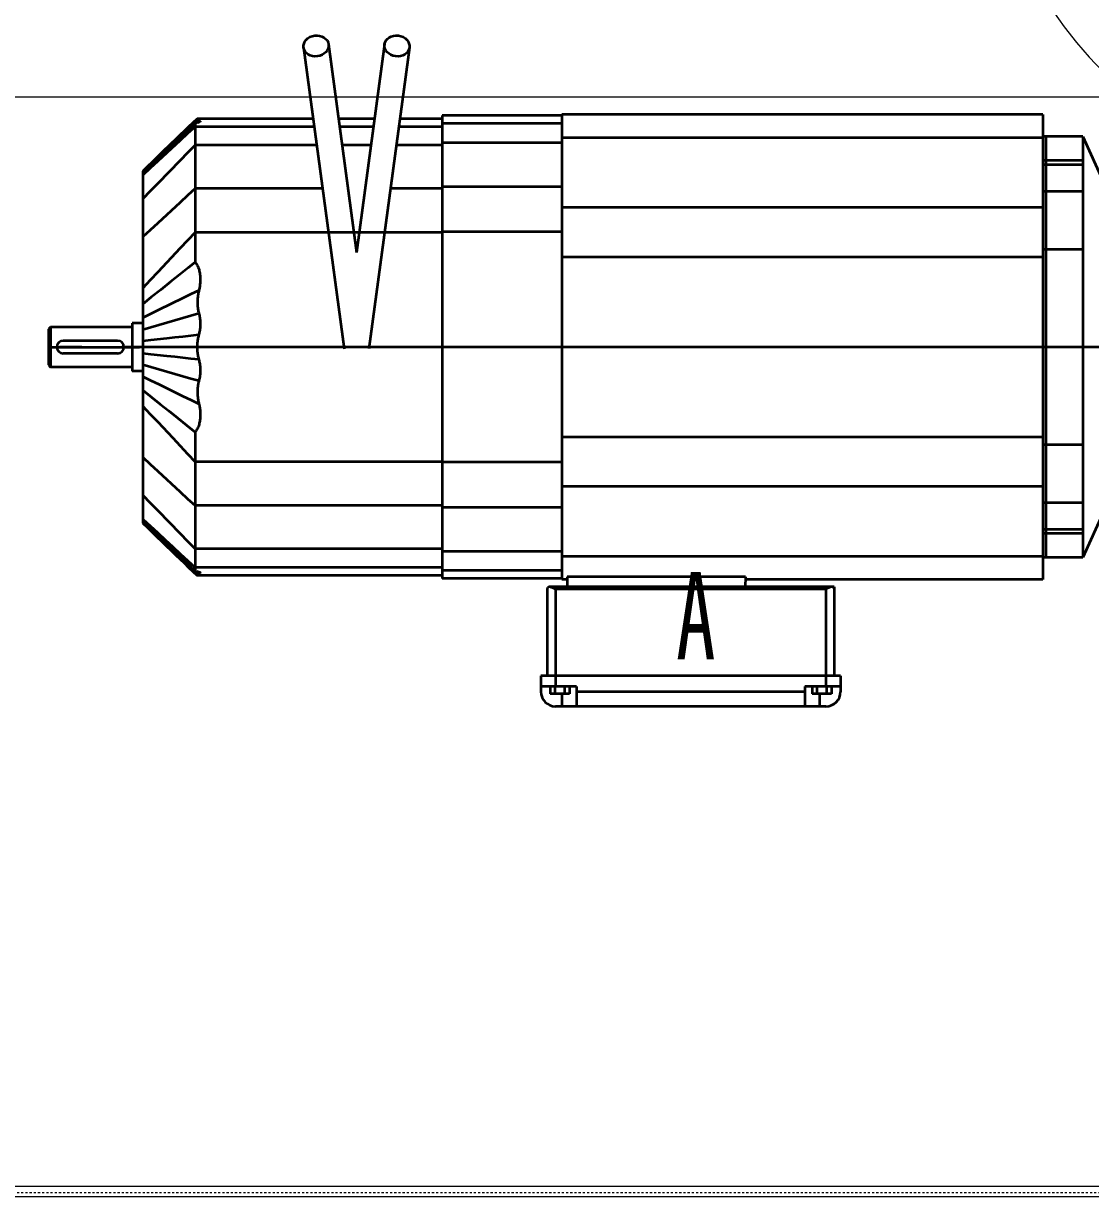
# Model space of a CAD drawing. Header units: millimetres. Extents: x -50460 to 50460, y -35640 to 35640.
# Drawn here: x -25943 to -25434, y -3790 to -3230 of the extents above; entities that cross this region are included whole.
import ezdxf

# ---------------------------------------------------------------- set-up
doc = ezdxf.new("R2010")
doc.units = ezdxf.units.MM
doc.linetypes.add('点画线', pattern=[18, 12, -2, 2, -2])
doc.linetypes.add('虚线', pattern=[2, 1, -1])
for name, color, linetype, lineweight in [('CDRAFT0', 7, 'Continuous', 15), ('EB0', 7, 'Continuous', 15), ('EB0_1', 7, 'Continuous', 15), ('中心线层', 1, '点画线', 18), ('尺寸线层', 4, 'Continuous', 18), ('粗实线层', 7, 'Continuous', 15), ('虚线层', 100, '虚线', 18)]:
    doc.layers.add(name, color=color, linetype=linetype, lineweight=lineweight)
doc.styles.add('标准', font='', dxfattribs={"width": 0.667})
doc.styles.get('标准').set_extended_font_data('宋体')

# ---------------------------------------------------------------- blocks, each defined once
blk = doc.blocks.new('*X546')
at = {"layer": 'EB0_1'}
blk.add_arc((-3320, 0), 195, 90, 270, dxfattribs=at)
blk = doc.blocks.new('*X551')
at = {"layer": 'CDRAFT0', "color": 1, "linetype": 'Continuous', "lineweight": 35}
for p, q in [((-604.243835, 52.987209), (-584.946777, -90.797432)), ((-592.350281, 54.582199), (-579, -44.892487)), ((-565.649719, 54.582199), (-579, -44.892487)), ((-553.756165, 52.987209), (-573.053223, -90.797432)), ((-656, 16.933855), (-660.14978, 12.959385)), ((-657.099182, 17.076639), (-659.095459, 15.149208)), ((-655.107117, 19.000002), (-657.099182, 17.076639)), ((-654.909363, 18.489712), (-656.931396, 16.569269)), ((-655.654968, 16.979036), (-656, 16.933847)), ((-656, 16.933855), (-656, 15.217987)), ((-655.340271, 17.026011), (-655.654968, 16.979036)), ((-655.055176, 17.074345), (-655.340271, 17.026011)), ((-655.145264, 17.202534), (-655.332581, 17.027229)), ((-654.957947, 17.37784), (-655.145264, 17.202534)), ((-655.107117, 19), (-655.08844, 18.999022)), ((-599.682495, 19), (-655.107117, 19)), ((-655.08844, 18.999022), (-655.036926, 18.996315)), ((-654.798828, 17.123674), (-655.055176, 17.074345)), ((-655.036926, 18.996315), (-654.959106, 18.992222)), ((-654.959106, 18.992222), (-654.861572, 18.987083)), ((-654.770569, 17.553144), (-654.957947, 17.37784)), ((-654.909119, 18.489904), (-654.936829, 18.445848)), ((-654.936829, 18.445848), (-654.928711, 18.39809)), ((-654.928711, 18.39809), (-654.887024, 18.350267)), ((-654.848389, 18.530746), (-654.909119, 18.489904)), ((-654.887024, 18.350267), (-654.818298, 18.303255)), ((-654.861572, 18.987083), (-654.750977, 18.981237)), ((-654.762634, 18.566526), (-654.848389, 18.530746)), ((-654.818298, 18.303255), (-654.729126, 18.257784)), ((-654.570129, 17.173689), (-654.798828, 17.123674)), ((-654.583252, 17.728449), (-654.770569, 17.553144)), ((-654.659668, 18.597486), (-654.762634, 18.566526)), ((-654.750977, 18.981237), (-654.633728, 18.975027)), ((-654.729126, 18.257784), (-654.62616, 18.214581)), ((-654.631165, 18.64954), (-654.695618, 18.587929)), ((-654.547058, 18.623867), (-654.659668, 18.597486)), ((-654.633728, 18.975027), (-654.516541, 18.968794)), ((-654.56665, 18.711153), (-654.631165, 18.64954)), ((-654.62616, 18.214581), (-654.515991, 18.174377)), ((-654.395935, 17.903755), (-654.583252, 17.728449)), ((-654.368103, 17.224079), (-654.570129, 17.173689)), ((-654.502136, 18.772766), (-654.56665, 18.711153)), ((-654.432617, 18.64591), (-654.547058, 18.623867)), ((-654.516541, 18.968794), (-654.405884, 18.962877)), ((-654.515991, 18.174377), (-654.405212, 18.137903)), ((-654.437622, 18.834377), (-654.502136, 18.772766)), ((-654.373169, 18.89599), (-654.437622, 18.834377)), ((-654.323914, 18.663853), (-654.432617, 18.64591)), ((-654.405884, 18.962877), (-654.308411, 18.957619)), ((-654.405212, 18.137903), (-654.300476, 18.105886)), ((-654.208557, 18.07906), (-654.395935, 17.903755)), ((-654.308655, 18.957603), (-654.373169, 18.89599)), ((-654.191406, 17.27459), (-654.368103, 17.224079)), ((-654.228699, 18.677938), (-654.323914, 18.663853)), ((-654.308838, 18.957611), (-654.21228, 18.952148)), ((-654.300476, 18.105886), (-654.208374, 18.07906)), ((-654.120728, 18.693874), (-654.229004, 18.677927)), ((-654.21228, 18.952148), (-654.105408, 18.945154)), ((-654.208801, 18.079067), (-654.134338, 18.057003)), ((-654.036621, 17.325809), (-654.191406, 17.27459)), ((-654.134338, 18.057003), (-654.052917, 18.031147)), ((-654.003479, 18.712658), (-654.120728, 18.693874)), ((-654.105408, 18.945154), (-653.994141, 18.936394)), ((-654.052917, 18.031147), (-653.967896, 18.001532)), ((-653.902954, 17.377865), (-654.036621, 17.325809)), ((-653.882751, 18.734623), (-654.003479, 18.712658)), ((-653.994141, 18.936394), (-653.884277, 18.925632)), ((-653.967896, 18.001532), (-653.88269, 17.968187)), ((-653.790466, 17.430614), (-653.902954, 17.377865)), ((-653.884277, 18.925632), (-653.781677, 18.912636)), ((-653.769592, 18.758923), (-653.882751, 18.734623)), ((-653.88269, 17.968187), (-653.800476, 17.931145)), ((-653.800476, 17.931145), (-653.72467, 17.890442)), ((-653.699524, 17.483915), (-653.790466, 17.430614)), ((-653.781677, 18.912636), (-653.695557, 18.897738)), ((-653.682495, 18.782368), (-653.769592, 18.758923)), ((-653.72467, 17.890442), (-653.65863, 17.846106)), ((-653.630127, 17.53763), (-653.699524, 17.483915)), ((-653.695557, 18.897738), (-653.63269, 18.881588)), ((-653.622009, 18.804705), (-653.682495, 18.782368)), ((-653.65863, 17.846106), (-653.605652, 17.79817)), ((-653.63269, 18.881588), (-653.593445, 18.86421)), ((-653.583801, 17.589882), (-653.630127, 17.53763)), ((-653.587402, 18.82588), (-653.622009, 18.804705)), ((-653.605652, 17.79817), (-653.569214, 17.74687)), ((-653.593445, 18.86421), (-653.578186, 18.845633)), ((-653.578186, 18.845633), (-653.587402, 18.82588)), ((-653.558105, 17.64226), (-653.583801, 17.589882)), ((-653.569214, 17.74687), (-653.553162, 17.694632)), ((-653.553162, 17.694632), (-653.558105, 17.64226)), ((-570.425171, 19), (-587.574829, 19)), ((-538.099976, 19), (-558.317505, 19)), ((-481, 20.5), (-538.099976, 20.5)), ((-538.099976, 20.5), (-538.099976, -200.5)), ((-251.5, 21), (-481, 21)), ((-481, 21), (-481, -201)), ((-251.5, 21), (-251.5, -201)), ((-663.100708, 11.282084), (-665.319763, 9.139553)), ((-660.14978, 12.959385), (-664.384888, 8.903097)), ((-659.571411, 11.914924), (-663.142883, 8.611861)), ((-661.095947, 13.217693), (-663.100708, 11.282084)), ((-660.98938, 12.715279), (-663.025391, 10.781648)), ((-659.095459, 15.149208), (-661.095947, 13.217693)), ((-658.958069, 14.644472), (-660.98938, 12.715279)), ((-656, 15.217987), (-659.571411, 11.914924)), ((-656.931396, 16.569269), (-658.958069, 14.644472)), ((-599.174805, 15.217987), (-656, 15.217987)), ((-656, 15.217987), (-656, 6.342109)), ((-570.932678, 15.217987), (-587.067322, 15.217987)), ((-538.099976, 15.217987), (-558.825195, 15.217987)), ((-481, 16.703751), (-538.099976, 16.703751)), ((-663.142883, 8.611861), (-673.857117, -1.297328)), ((-667.544006, 6.991992), (-672.00824, 2.681709)), ((-667.484436, 6.546953), (-669.722168, 4.421807)), ((-664.384888, 8.903097), (-668.554138, 4.909651)), ((-665.319763, 9.139553), (-667.544006, 6.991992)), ((-665.252075, 8.666987), (-667.484436, 6.546953)), ((-663.025391, 10.781648), (-665.252075, 8.666987)), ((-656, 6.342109), (-659.571411, 2.683495)), ((-597.983704, 6.342109), (-656, 6.342109)), ((-656, 6.342109), (-656, -14.339917)), ((-572.123962, 6.342109), (-585.876038, 6.342109)), ((-538.099976, 6.342109), (-560.016357, 6.342109)), ((-481, 7.521808), (-538.099976, 7.521808)), ((-251.5, 9.977753), (-481, 9.977753)), ((-232.5, 10.5), (-251.5, 10.5)), ((-250, 10.5), (-250, -190.5)), ((-232.5, 10.5), (-211, -37)), ((-232.5, 10.5), (-232.5, -190.5)), ((-672.702637, 0.935812), (-676.834534, -3.02244)), ((-674.24823, 0.518952), (-676.49353, -1.648906)), ((-674.215637, 0.154646), (-676.471436, -1.98748)), ((-672.00824, 2.681709), (-674.24823, 0.518952)), ((-671.965759, 2.291182), (-674.215637, 0.154646)), ((-668.554138, 4.909651), (-672.702637, 0.935812)), ((-669.722168, 4.421807), (-671.965759, 2.291182)), ((-659.571411, 2.683495), (-663.142883, -0.975119)), ((-676.834534, -3.02244), (-681, -7.013397)), ((-678.74408, -3.821884), (-681, -6)), ((-678.732666, -4.134725), (-681, -6.287668)), ((-677.428589, -4.600391), (-681, -7.903454)), ((-676.49353, -1.648906), (-678.74408, -3.821884)), ((-676.471436, -1.98748), (-678.732666, -4.134725)), ((-673.857117, -1.297328), (-677.428589, -4.600391)), ((-663.142883, -0.975119), (-673.857117, -11.950961)), ((-232.5, -0.986337), (-251.5, -0.986337)), ((-232.5, -2.922812), (-251.5, -2.922812)), ((-681, -6), (-681, -6.287592)), ((-681, -6.28767), (-681, -172.986603)), ((-680.830322, -6.832803), (-681, -6.991573)), ((-680.660645, -6.674033), (-680.830322, -6.832803)), ((-680.491028, -6.515263), (-680.660645, -6.674033)), ((-680.32135, -6.356493), (-680.491028, -6.515263)), ((-680.151672, -6.197724), (-680.32135, -6.356493)), ((-679.981995, -6.038954), (-680.151672, -6.197724)), ((-677.428589, -15.609575), (-681, -19.268188)), ((-673.857117, -11.950961), (-677.428589, -15.609575)), ((-656, -14.339917), (-659.571411, -17.639413)), ((-595.208008, -14.339917), (-656, -14.339917)), ((-656, -14.339917), (-656, -35.228102)), ((-538.099976, -14.339917), (-562.791992, -14.339917)), ((-481, -13.413466), (-538.099976, -13.413466)), ((-232.5, -15.650734), (-251.5, -15.650734)), ((-663.142883, -20.93891), (-673.857117, -30.837399)), ((-659.571411, -17.639413), (-663.142883, -20.93891)), ((-251.5, -23.414827), (-481, -23.414827)), ((-673.857117, -30.837399), (-677.428589, -34.136894)), ((-677.428589, -34.136894), (-681, -37.43639)), ((-659.571411, -39.032249), (-663.142883, -42.836399)), ((-656, -35.228102), (-659.571411, -39.032249)), ((-538.099976, -35.228102), (-656, -35.228102)), ((-656, -35.228102), (-656, -49.472862)), ((-481, -35.021935), (-538.099976, -35.021935)), ((-663.142883, -42.836399), (-673.857117, -54.248844)), ((-232.5, -43.34362), (-251.5, -43.34362)), ((-656, -49.472862), (-659.271362, -52.089725)), ((-655.999939, -49.472828), (-655.694275, -49.863308)), ((-655.694275, -49.863308), (-655.41217, -50.271904)), ((-655.41217, -50.271904), (-655.153198, -50.696392)), ((-251.5, -47.080307), (-481, -47.080307)), ((-673.857117, -54.248844), (-677.428589, -58.05299)), ((-663.29718, -55.309143), (-667.779419, -58.892109)), ((-659.271362, -52.089725), (-663.29718, -55.309143)), ((-655.153198, -50.696392), (-654.916626, -51.134884)), ((-654.916626, -51.134884), (-654.698914, -51.59174)), ((-654.698914, -51.59174), (-654.499146, -52.068512)), ((-654.499146, -52.068512), (-654.317688, -52.564655)), ((-654.317688, -52.564655), (-654.154724, -53.079617)), ((-654.154724, -53.079617), (-654.010559, -53.612846)), ((-654.010559, -53.612846), (-653.885559, -54.163792)), ((-653.885559, -54.163792), (-653.779846, -54.731899)), ((-653.779846, -54.731899), (-653.694031, -55.315151)), ((-653.694031, -55.315151), (-653.629028, -55.904144)), ((-653.629028, -55.904144), (-653.584351, -56.496338)), ((-677.428589, -58.05299), (-681, -61.85714)), ((-667.779419, -58.892109), (-672.420288, -62.599609)), ((-653.90863, -61.489235), (-653.987427, -61.907921)), ((-653.831543, -61.033321), (-653.90863, -61.489235)), ((-653.758789, -60.541904), (-653.831543, -61.033321)), ((-653.692993, -60.016712), (-653.758789, -60.541904)), ((-653.636597, -59.459465), (-653.692993, -60.016712)), ((-653.592346, -58.873791), (-653.636597, -59.459465)), ((-653.563904, -58.28046), (-653.592346, -58.873791)), ((-653.584351, -56.496338), (-653.559143, -57.090565)), ((-653.552551, -57.685661), (-653.563904, -58.28046)), ((-653.559143, -57.090565), (-653.552551, -57.685661)), ((-676.921753, -66.192635), (-681, -69.443436)), ((-672.420288, -62.599609), (-676.921753, -66.192635)), ((-661.863281, -66.649647), (-673.345276, -72.238991)), ((-658.035889, -64.786533), (-661.863281, -66.649647)), ((-654.208557, -62.923416), (-658.035889, -64.786533)), ((-654.851196, -66.795147), (-654.905334, -67.553558)), ((-654.777344, -66.077362), (-654.851196, -66.795147)), ((-654.688904, -65.40556), (-654.777344, -66.077362)), ((-654.591003, -64.78508), (-654.688904, -65.40556)), ((-654.488892, -64.221283), (-654.591003, -64.78508)), ((-654.387634, -63.719513), (-654.488892, -64.221283)), ((-654.292419, -63.285126), (-654.387634, -63.719513)), ((-654.208374, -62.923462), (-654.292419, -63.285126)), ((-654.140076, -62.626709), (-654.208801, -62.923363)), ((-654.06543, -62.287651), (-654.140076, -62.626709)), ((-653.987427, -61.907921), (-654.06543, -62.287651)), ((-673.345276, -72.238991), (-677.172668, -74.102104)), ((-654.905334, -67.553558), (-654.93457, -68.347252)), ((-654.93457, -68.347252), (-654.934204, -69.153648)), ((-654.934204, -69.153648), (-654.90509, -69.91375)), ((-654.90509, -69.91375), (-654.852112, -70.621681)), ((-654.852112, -70.621681), (-654.780212, -71.275833)), ((-654.780212, -71.275833), (-654.694275, -71.874596)), ((-654.694275, -71.874596), (-654.599365, -72.416359)), ((-654.599365, -72.416359), (-654.500427, -72.899513)), ((-677.172668, -74.102104), (-681, -75.965225)), ((-665.702209, -77.304657), (-669.526672, -78.41246)), ((-661.877747, -76.196854), (-665.702209, -77.304657)), ((-658.053345, -75.08905), (-661.877747, -76.196854)), ((-654.228882, -73.981255), (-658.053345, -75.08905)), ((-654.500427, -72.899513), (-654.402344, -73.322441)), ((-654.402344, -73.322441), (-654.31012, -73.68354)), ((-654.31012, -73.68354), (-654.228699, -73.981194)), ((-654.229065, -73.9813), (-654.122314, -74.376823)), ((-654.122314, -74.376823), (-654.003174, -74.872223)), ((-654.003174, -74.872223), (-653.884521, -75.449898)), ((-653.884521, -75.449898), (-653.785095, -76.036354)), ((-653.785095, -76.036354), (-653.705505, -76.626419)), ((-653.705505, -76.626419), (-653.645386, -77.219238)), ((-653.645386, -77.219238), (-653.604492, -77.813957)), ((-653.604492, -77.813957), (-653.582397, -78.409744)), ((-725, -80.5), (-726, -81.5)), ((-726, -81.5), (-726, -98.5)), ((-686, -80.5), (-725, -80.5)), ((-725, -80.5), (-725, -99.5)), ((-681.000061, -78.5), (-686, -78.5)), ((-686, -78.5), (-686, -101.5)), ((-677.175537, -80.628059), (-681, -81.735863)), ((-673.351135, -79.520256), (-677.175537, -80.628059)), ((-669.526672, -78.41246), (-673.351135, -79.520256)), ((-654.225159, -83.871483), (-654.308838, -84.187141)), ((-654.130249, -83.488861), (-654.225159, -83.871483)), ((-654.029236, -83.04232), (-654.130249, -83.488861)), ((-653.927124, -82.534904), (-654.029236, -83.04232)), ((-653.829102, -81.969933), (-653.927124, -82.534904)), ((-653.744141, -81.380592), (-653.829102, -81.969933)), ((-653.676392, -80.788879), (-653.744141, -81.380592)), ((-653.626099, -80.19548), (-653.676392, -80.788879)), ((-653.593567, -79.601089), (-653.626099, -80.19548)), ((-653.578918, -79.005737), (-653.593567, -79.601089)), ((-653.582397, -78.409744), (-653.578918, -79.005737)), ((-693, -87), (-719, -87)), ((-677.186951, -86.692924), (-681, -87.110542)), ((-669.560852, -85.857674), (-677.186951, -86.692924)), ((-665.747803, -85.440056), (-669.560852, -85.857674)), ((-661.934753, -85.02243), (-665.747803, -85.440056)), ((-658.121704, -84.604813), (-661.934753, -85.02243)), ((-654.308655, -84.187187), (-658.121704, -84.604813)), ((-655.094604, -89.273232), (-655.107117, -90)), ((-655.059143, -88.578728), (-655.094604, -89.273232)), ((-655.004517, -87.919334), (-655.059143, -88.578728)), ((-654.934265, -87.297379), (-655.004517, -87.919334)), ((-654.85199, -86.715172), (-654.934265, -87.297379)), ((-654.761292, -86.175064), (-654.85199, -86.715172)), ((-654.665894, -85.679367), (-654.761292, -86.175064)), ((-654.569214, -85.230408), (-654.665894, -85.679367)), ((-654.475037, -84.830513), (-654.569214, -85.230408)), ((-654.386902, -84.482018), (-654.475037, -84.830513)), ((-654.308411, -84.187241), (-654.386902, -84.482018)), ((-726, -90), (-682.5, -90)), ((-710, -90), (-720.8, -90)), ((-693, -93), (-719, -93)), ((-471, -90), (-691, -90)), ((-681, -92.889458), (-677.186951, -93.307076)), ((-677.186951, -93.307076), (-669.560852, -94.142326)), ((-669.560852, -94.142326), (-665.747803, -94.559944)), ((-665.747803, -94.559944), (-661.934753, -94.97757)), ((-661.934753, -94.97757), (-658.121704, -95.395187)), ((-655.107117, -90), (-655.094482, -90.727333)), ((-655.094482, -90.727333), (-655.059082, -91.421753)), ((-655.059082, -91.421753), (-655.004456, -92.080978)), ((-655.004456, -92.080978), (-654.934204, -92.702705)), ((-654.934204, -92.702705), (-654.85199, -93.28466)), ((-654.85199, -93.28466), (-654.761414, -93.824547)), ((-654.761414, -93.824547), (-654.666016, -94.320068)), ((-654.666016, -94.320068), (-654.569397, -94.768944)), ((-654.569397, -94.768944), (-654.47522, -95.168877)), ((-654.47522, -95.168877), (-654.387024, -95.517578)), ((-238.45, -90), (-492.55, -90)), ((-175.45, -90), (-253.55, -90)), ((-726, -98.5), (-725, -99.5)), ((-686, -99.5), (-725, -99.5)), ((-681, -98.264137), (-677.175537, -99.371941)), ((-677.175537, -99.371941), (-673.351135, -100.479744)), ((-673.351135, -100.479744), (-669.526672, -101.58754)), ((-658.121704, -95.395187), (-654.308655, -95.812813)), ((-654.387024, -95.517578), (-654.308411, -95.812759)), ((-654.308838, -95.812874), (-654.222534, -96.138657)), ((-654.222534, -96.138657), (-654.127441, -96.522308)), ((-654.127441, -96.522308), (-654.027832, -96.962936)), ((-654.027832, -96.962936), (-653.927917, -97.459625)), ((-653.927917, -97.459625), (-653.832031, -98.011467)), ((-653.832031, -98.011467), (-653.744812, -98.614044)), ((-653.744812, -98.614044), (-653.674561, -99.229515)), ((-653.674561, -99.229515), (-653.623169, -99.84716)), ((-653.623169, -99.84716), (-653.591003, -100.466171)), ((-653.591003, -100.466171), (-653.578247, -101.085739)), ((-681.000061, -101.5), (-686, -101.5)), ((-681, -104.034775), (-677.172668, -105.897896)), ((-677.172668, -105.897896), (-673.345276, -107.761009)), ((-669.526672, -101.58754), (-665.702209, -102.695343)), ((-665.702209, -102.695343), (-661.877747, -103.803146)), ((-661.877747, -103.803146), (-658.053345, -104.91095)), ((-658.053345, -104.91095), (-654.228882, -106.018745)), ((-654.310852, -106.319138), (-654.403992, -106.684212)), ((-654.228699, -106.018806), (-654.310852, -106.319138)), ((-654.133362, -105.667366), (-654.229004, -106.018707)), ((-654.030212, -105.249367), (-654.133362, -105.667366)), ((-653.923279, -104.752022), (-654.030212, -105.249367)), ((-653.817261, -104.166962), (-653.923279, -104.752022)), ((-653.727844, -103.554932), (-653.817261, -104.166962)), ((-653.659668, -102.940033), (-653.727844, -103.554932)), ((-653.612244, -102.323303), (-653.659668, -102.940033)), ((-653.585205, -101.705055), (-653.612244, -102.323303)), ((-653.578247, -101.085739), (-653.585205, -101.705055)), ((-681, -110.556564), (-676.834534, -113.876633)), ((-673.345276, -107.761009), (-661.863281, -113.350349)), ((-654.908081, -110.13929), (-654.935425, -110.910088)), ((-654.935425, -110.910088), (-654.933228, -111.718018)), ((-654.933228, -111.718018), (-654.902161, -112.502121)), ((-654.856079, -109.421371), (-654.908081, -110.13929)), ((-654.784485, -108.758018), (-654.856079, -109.421371)), ((-654.698364, -108.150932), (-654.784485, -108.758018)), ((-654.602844, -107.601807), (-654.698364, -108.150932)), ((-654.502991, -107.112328), (-654.602844, -107.601807)), ((-654.403992, -106.684212), (-654.502991, -107.112328)), ((-676.834534, -113.876633), (-672.702637, -117.174408)), ((-672.702637, -117.174408), (-668.554138, -120.488411)), ((-661.863281, -113.350349), (-658.035889, -115.21347)), ((-658.035889, -115.21347), (-654.208557, -117.076584)), ((-654.902161, -112.502121), (-654.847046, -113.251076)), ((-654.847046, -113.251076), (-654.772888, -113.959732)), ((-654.772888, -113.959732), (-654.684753, -114.622925)), ((-654.684753, -114.622925), (-654.587524, -115.235504)), ((-654.587524, -115.235504), (-654.486267, -115.792313)), ((-654.486267, -115.792313), (-654.385986, -116.288193)), ((-654.385986, -116.288193), (-654.291687, -116.717987)), ((-654.291687, -116.717987), (-654.208374, -117.076538)), ((-654.208801, -117.076637), (-654.138977, -117.378403)), ((-654.138977, -117.378403), (-654.062866, -117.724976)), ((-681, -118.14286), (-677.428589, -121.947006)), ((-677.428589, -121.947006), (-673.857117, -125.75116)), ((-668.554138, -120.488411), (-664.384888, -123.820999)), ((-654.062866, -117.724976), (-653.983154, -118.114227)), ((-653.983154, -118.114227), (-653.902771, -118.544029)), ((-653.902771, -118.544029), (-653.824341, -119.012253)), ((-653.824341, -119.012253), (-653.750732, -119.516769)), ((-653.750732, -119.516769), (-653.684692, -120.05545)), ((-653.684692, -120.05545), (-653.628967, -120.62616)), ((-653.628967, -120.62616), (-653.586365, -121.226776)), ((-653.563354, -123.048378), (-653.592529, -123.63472)), ((-653.586365, -121.226776), (-653.56012, -121.84343)), ((-653.55249, -122.451073), (-653.563354, -123.048378)), ((-653.56012, -121.84343), (-653.55249, -122.451073)), ((-673.857117, -125.75116), (-666.714294, -133.359451)), ((-664.384888, -123.820999), (-660.14978, -127.207649)), ((-660.14978, -127.207649), (-656, -130.527138)), ((-654.669128, -128.340904), (-654.887329, -128.806976)), ((-654.473328, -127.86467), (-654.669128, -128.340904)), ((-654.299194, -127.38031), (-654.473328, -127.86467)), ((-654.145264, -126.887589), (-654.299194, -127.38031)), ((-654.008911, -126.380142), (-654.145264, -126.887589)), ((-653.890076, -125.857979), (-654.008911, -126.380142)), ((-653.788879, -125.321732), (-653.890076, -125.857979)), ((-653.705444, -124.772026), (-653.788879, -125.321732)), ((-653.639954, -124.20948), (-653.705444, -124.772026)), ((-653.592529, -123.63472), (-653.639954, -124.20948)), ((-666.714294, -133.359451), (-663.142883, -137.163605)), ((-655.68457, -130.123428), (-656, -130.527145)), ((-656, -130.527138), (-656, -196.933853)), ((-655.394348, -129.700478), (-655.68457, -130.123428)), ((-655.128845, -129.260857), (-655.394348, -129.700478)), ((-654.887329, -128.806976), (-655.128845, -129.260857)), ((-251.5, -132.919693), (-481, -132.919693)), ((-663.142883, -137.163605), (-659.571411, -140.967743)), ((-232.5, -136.656372), (-251.5, -136.656372)), ((-681, -142.563614), (-677.428589, -145.863113)), ((-659.571411, -140.967743), (-656, -144.771896)), ((-538.099976, -144.771896), (-656, -144.771896)), ((-481, -144.978073), (-538.099976, -144.978073)), ((-211, -143), (-232.5, -190.5)), ((-677.428589, -145.863113), (-673.857117, -149.162598)), ((-673.857117, -149.162598), (-663.142883, -159.061096)), ((-251.5, -156.585175), (-481, -156.585175)), ((-681, -160.731812), (-677.428589, -164.390427)), ((-663.142883, -159.061096), (-659.571411, -162.36058)), ((-659.571411, -162.36058), (-656, -165.66008)), ((-677.428589, -164.390427), (-673.857117, -168.049042)), ((-538.099976, -165.66008), (-656, -165.66008)), ((-481, -166.586533), (-538.099976, -166.586533)), ((-232.5, -164.349258), (-251.5, -164.349258)), ((-681, -172.096542), (-677.428589, -175.399612)), ((-681, -172.986603), (-676.921753, -176.893982)), ((-681, -172.986618), (-681, -173.008423)), ((-681, -173.008423), (-680.84613, -173.152435)), ((-681, -173.008423), (-681, -173.712326)), ((-680.84613, -173.152435), (-680.6922, -173.296448)), ((-680.6922, -173.296448), (-680.53833, -173.44046)), ((-680.53833, -173.44046), (-680.384399, -173.584473)), ((-680.384399, -173.584473), (-680.23053, -173.728485)), ((-673.857117, -168.049042), (-663.142883, -179.024887)), ((-681, -173.712326), (-678.732727, -175.865265)), ((-681, -173.712357), (-681, -174)), ((-681, -174), (-678.74408, -176.178116)), ((-680.23053, -173.728485), (-680.076599, -173.872498)), ((-678.74408, -176.178116), (-676.49353, -178.351089)), ((-678.732727, -175.865265), (-676.471436, -178.012497)), ((-677.428589, -175.399612), (-673.857117, -178.702667)), ((-676.921753, -176.893982), (-672.420288, -181.206223)), ((-676.49353, -178.351089), (-674.24823, -180.518951)), ((-676.471436, -178.012497), (-674.215637, -180.154617)), ((-673.857117, -178.702667), (-670.285706, -182.005737)), ((-663.142883, -179.024887), (-659.571411, -182.683487)), ((-232.5, -177.077194), (-251.5, -177.077194)), ((-232.5, -179.013657), (-251.5, -179.013657)), ((-674.24823, -180.518951), (-672.00824, -182.681717)), ((-674.215637, -180.154617), (-671.96582, -182.291153)), ((-672.420288, -181.206223), (-667.779419, -185.651611)), ((-672.00824, -182.681717), (-669.773499, -184.839386)), ((-671.96582, -182.291153), (-669.722229, -184.421768)), ((-670.285706, -182.005737), (-666.714294, -185.308792)), ((-669.722229, -184.421768), (-667.484436, -186.546906)), ((-659.571411, -182.683487), (-656, -186.342102)), ((-669.773499, -184.839386), (-667.544006, -186.991989)), ((-667.779419, -185.651611), (-663.29718, -189.94487)), ((-667.544006, -186.991989), (-665.319763, -189.139557)), ((-667.484436, -186.546906), (-665.252136, -188.666931)), ((-666.714294, -185.308792), (-663.142883, -188.611862)), ((-665.319763, -189.139557), (-663.100708, -191.282089)), ((-665.252136, -188.666931), (-663.025452, -190.781586)), ((-663.29718, -189.94487), (-659.271362, -193.800705)), ((-663.142883, -188.611862), (-659.571411, -191.914917)), ((-538.099976, -186.342102), (-656, -186.342102)), ((-481, -187.521805), (-538.099976, -187.521805)), ((-251.5, -189.977753), (-481, -189.977753)), ((-663.100708, -191.282089), (-661.095947, -193.217697)), ((-663.025452, -190.781586), (-660.989441, -192.715256)), ((-661.095947, -193.217697), (-659.095459, -195.149216)), ((-660.989441, -192.715256), (-658.958069, -194.644485)), ((-659.571411, -191.914917), (-656, -195.217987)), ((-659.271362, -193.800705), (-656, -196.933853)), ((-659.095459, -195.149216), (-657.099182, -197.076645)), ((-658.958069, -194.644485), (-656.931335, -196.569336)), ((-538.099976, -195.217987), (-656, -195.217987)), ((-232.5, -190.5), (-251.5, -190.5)), ((-657.099182, -197.076645), (-655.107117, -199)), ((-656.931335, -196.569336), (-654.909241, -198.489822)), ((-655.999939, -196.933838), (-655.670349, -196.976868)), ((-655.670349, -196.976868), (-655.368347, -197.021545)), ((-655.368347, -197.021545), (-655.093262, -197.067535)), ((-655.332825, -197.027008), (-654.958069, -197.377686)), ((-655.083618, -198.998764), (-655.107117, -199)), ((-538.099976, -199), (-655.107117, -199)), ((-655.093262, -197.067535), (-654.843567, -197.114609)), ((-655.019592, -198.995392), (-655.083618, -198.998764)), ((-654.924316, -198.990387), (-655.019592, -198.995392)), ((-654.958069, -197.377686), (-654.770691, -197.55304)), ((-654.929321, -198.399139), (-654.936584, -198.446701)), ((-654.936584, -198.446701), (-654.908936, -198.490051)), ((-654.888123, -198.351196), (-654.929321, -198.399139)), ((-654.807251, -198.984207), (-654.924316, -198.990387)), ((-654.908936, -198.490051), (-654.848145, -198.530869)), ((-654.81958, -198.304031), (-654.888123, -198.351196)), ((-654.848145, -198.530869), (-654.762451, -198.566635)), ((-654.843567, -197.114609), (-654.615173, -197.163315)), ((-654.730408, -198.258392), (-654.81958, -198.304031)), ((-654.677734, -198.977356), (-654.807251, -198.984207)), ((-654.770691, -197.55304), (-654.583313, -197.728378)), ((-654.762451, -198.566635), (-654.659546, -198.597549)), ((-654.627258, -198.215027), (-654.730408, -198.258392)), ((-654.695557, -198.587982), (-654.631104, -198.649597)), ((-654.545227, -198.970322), (-654.677734, -198.977356)), ((-654.659546, -198.597549), (-654.547058, -198.623901)), ((-654.631104, -198.649597), (-654.566589, -198.711197)), ((-654.516785, -198.174667), (-654.627258, -198.215027)), ((-654.615173, -197.163315), (-654.40802, -197.213562)), ((-654.583313, -197.728378), (-654.208557, -198.079056)), ((-654.566589, -198.711197), (-654.502136, -198.772797)), ((-654.547058, -198.623901), (-654.432617, -198.64592)), ((-654.418945, -198.963577), (-654.545227, -198.970322)), ((-654.405701, -198.138046), (-654.516785, -198.174667)), ((-654.502136, -198.772797), (-654.437622, -198.834396)), ((-654.437622, -198.834396), (-654.373108, -198.895996)), ((-654.432617, -198.64592), (-654.323975, -198.663849)), ((-654.308411, -198.957611), (-654.418945, -198.963577)), ((-654.40802, -197.213562), (-654.22229, -197.265198)), ((-654.300659, -198.105942), (-654.405701, -198.138046)), ((-654.373108, -198.895996), (-654.308655, -198.957596)), ((-654.323975, -198.663849), (-654.228699, -198.677933)), ((-654.213196, -198.952194), (-654.308838, -198.957611)), ((-654.208374, -198.079056), (-654.300659, -198.105942)), ((-654.229065, -198.677917), (-654.111084, -198.695358)), ((-654.22229, -197.265198), (-654.058472, -197.318069)), ((-654.104004, -198.945007), (-654.213196, -198.952194)), ((-654.134399, -198.057053), (-654.208801, -198.079071)), ((-654.053345, -198.031342), (-654.134399, -198.057053)), ((-654.111084, -198.695358), (-653.979065, -198.716888)), ((-653.988708, -198.935852), (-654.104004, -198.945007)), ((-654.058472, -197.318069), (-653.91687, -197.372009)), ((-653.968811, -198.001938), (-654.053345, -198.031342)), ((-653.874634, -198.924515), (-653.988708, -198.935852)), ((-653.979065, -198.716888), (-653.853333, -198.740494)), ((-653.884094, -197.968842), (-653.968811, -198.001938)), ((-653.91687, -197.372009), (-653.797791, -197.42688)), ((-653.802368, -197.932068), (-653.884094, -197.968842)), ((-653.77124, -198.911087), (-653.874634, -198.924515)), ((-653.853333, -198.740494), (-653.751709, -198.763245)), ((-653.726807, -197.891617), (-653.802368, -197.932068)), ((-653.797791, -197.42688), (-653.701843, -197.482437)), ((-653.689148, -198.896378), (-653.77124, -198.911087)), ((-653.751709, -198.763245), (-653.673767, -198.78508)), ((-653.660645, -197.847504), (-653.726807, -197.891617)), ((-653.701843, -197.482437), (-653.630188, -197.537628)), ((-653.629395, -198.880508), (-653.689148, -198.896378)), ((-653.673767, -198.78508), (-653.619141, -198.805969)), ((-653.607178, -197.799713), (-653.660645, -197.847504)), ((-653.630188, -197.537628), (-653.582336, -197.591965)), ((-653.592285, -198.863464), (-653.629395, -198.880508)), ((-653.619141, -198.805969), (-653.587402, -198.825836)), ((-653.570557, -197.749466), (-653.607178, -197.799713)), ((-653.578186, -198.84523), (-653.592285, -198.863464)), ((-653.587402, -198.825836), (-653.578186, -198.84523)), ((-653.582336, -197.591965), (-653.557129, -197.645477)), ((-653.553528, -197.698013), (-653.570557, -197.749466)), ((-653.557129, -197.645477), (-653.553528, -197.698013)), ((-481, -196.703751), (-538.099976, -196.703751)), ((-481, -200.5), (-538.099976, -200.5)), ((-478.5, -201), (-481, -201)), ((-393.333832, -199.741196), (-478.5, -199.741196)), ((-478.5, -199.741196), (-478.5, -204.5)), ((-393.333832, -199.741196), (-393.5, -204.5)), ((-251.5, -201), (-393.377777, -201)), ((-487.995911, -205.409897), (-488, -205.5)), ((-488, -205.5), (-488, -247)), ((-487.983429, -205.318909), (-487.995911, -205.409897)), ((-487.962219, -205.227829), (-487.983429, -205.318909)), ((-487.932007, -205.137573), (-487.962219, -205.227829)), ((-487.892548, -205.049088), (-487.932007, -205.137573)), ((-487.843811, -204.963409), (-487.892548, -205.049088)), ((-487.785797, -204.881531), (-487.843811, -204.963409)), ((-487.718506, -204.804459), (-487.785797, -204.881531)), ((-487.641998, -204.733276), (-487.718506, -204.804459)), ((-487.556519, -204.669128), (-487.641998, -204.733276)), ((-487.462158, -204.613205), (-487.556519, -204.669128)), ((-487.359161, -204.566635), (-487.462158, -204.613205)), ((-487.247681, -204.53093), (-487.359161, -204.566635)), ((-487.12793, -204.508057), (-487.247681, -204.53093)), ((-487, -204.5), (-487.12793, -204.508057)), ((-351, -204.5), (-487, -204.5)), ((-486.645752, -204.5), (-486.493195, -204.508057)), ((-486.493195, -204.508057), (-486.335052, -204.53093)), ((-486.335052, -204.53093), (-486.171661, -204.566635)), ((-486.171661, -204.566635), (-486.003357, -204.613205)), ((-486.003357, -204.613205), (-485.830597, -204.669128)), ((-485.830597, -204.669128), (-485.653961, -204.733276)), ((-485.653961, -204.733276), (-485.47403, -204.804459)), ((-485.47403, -204.804459), (-485.291382, -204.881531)), ((-485.291382, -204.881531), (-485.106689, -204.963409)), ((-485.106689, -204.963409), (-484.920776, -205.049088)), ((-484.920776, -205.049088), (-484.734375, -205.137573)), ((-484.734375, -205.137573), (-484.548248, -205.227829)), ((-484.548248, -205.227829), (-484.363281, -205.318909)), ((-484.363281, -205.318909), (-484.180298, -205.409897)), ((-484.180298, -205.409897), (-484, -205.5)), ((-355, -205.5), (-484, -205.5)), ((-484, -205.5), (-484, -252)), ((-354.819702, -205.409897), (-355, -205.5)), ((-355, -205.5), (-355, -252)), ((-354.636719, -205.318909), (-354.819702, -205.409897)), ((-354.451752, -205.227829), (-354.636719, -205.318909)), ((-354.265625, -205.137573), (-354.451752, -205.227829)), ((-354.079224, -205.049088), (-354.265625, -205.137573)), ((-353.893311, -204.963409), (-354.079224, -205.049088)), ((-353.708618, -204.881531), (-353.893311, -204.963409)), ((-353.52597, -204.804459), (-353.708618, -204.881531)), ((-353.346039, -204.733276), (-353.52597, -204.804459)), ((-353.169403, -204.669128), (-353.346039, -204.733276)), ((-352.996643, -204.613205), (-353.169403, -204.669128)), ((-352.828339, -204.566635), (-352.996643, -204.613205)), ((-352.664948, -204.53093), (-352.828339, -204.566635)), ((-352.506805, -204.508057), (-352.664948, -204.53093)), ((-352.354248, -204.5), (-352.506805, -204.508057)), ((-352, -204.5), (-351.87207, -204.508057)), ((-351.87207, -204.508057), (-351.752319, -204.53093)), ((-351.752319, -204.53093), (-351.640839, -204.566635)), ((-351.640839, -204.566635), (-351.537842, -204.613205)), ((-351.537842, -204.613205), (-351.443481, -204.669128)), ((-351.443481, -204.669128), (-351.358002, -204.733276)), ((-351.358002, -204.733276), (-351.281494, -204.804459)), ((-351.281494, -204.804459), (-351.214203, -204.881531)), ((-351.214203, -204.881531), (-351.156189, -204.963409)), ((-351.156189, -204.963409), (-351.107452, -205.049088)), ((-351.107452, -205.049088), (-351.067993, -205.137573)), ((-351.067993, -205.137573), (-351.037781, -205.227829)), ((-351.037781, -205.227829), (-351.016571, -205.318909)), ((-351.016571, -205.318909), (-351.004089, -205.409897)), ((-351.004089, -205.409897), (-351, -205.5)), ((-351, -204.5), (-351, -247)), ((-348, -247), (-491, -247)), ((-491, -247), (-491, -254.5)), ((-348, -247), (-348, -254.5)), ((-484, -252), (-491, -252)), ((-486.618805, -252), (-486.618805, -255.5)), ((-484.309387, -255.5), (-486.618805, -255.5)), ((-484.309387, -252), (-484.309387, -255.5)), ((-479.690613, -255.5), (-484.309387, -255.5)), ((-474, -252), (-484, -252)), ((-481, -255.500015), (-481, -261.5)), ((-479.690613, -252), (-479.690613, -255.5)), ((-477.381195, -255.5), (-479.690613, -255.5)), ((-477.381195, -252), (-477.381195, -255.5)), ((-474, -252), (-474, -261.5)), ((-365, -254.5), (-474, -254.5)), ((-348, -252), (-365, -252)), ((-365, -252), (-365, -261.5)), ((-361.618805, -252), (-361.618805, -255.5)), ((-352.381195, -255.5), (-361.618805, -255.5)), ((-359.309387, -252), (-359.309387, -255.5)), ((-358, -255.500015), (-358, -261.5)), ((-354.690613, -252), (-354.690613, -255.5)), ((-352.381195, -252), (-352.381195, -255.5)), ((-355, -261.5), (-484, -261.5))]:
    blk.add_line(p, q, dxfattribs=at)
for centre, radius, start, end in [((-719, -90), 3, 90, 270), ((-693, -90), 3, 270, 90), ((-484, -254.5), 7, 180, 270), ((-355, -254.5), 7, 270, 0)]:
    blk.add_arc(centre, radius, start, end, dxfattribs=at)
for centre, major_axis in [((-598.297068, 53.784705), (-5.946684, -0.798093)), ((-559.702932, 53.784705), (5.946684, -0.798093))]:
    blk.add_ellipse(centre, major_axis=major_axis, ratio=0.8354790671, dxfattribs=at)
at = {"layer": 'CDRAFT0', "color": 1, "linetype": 'Continuous', "lineweight": 35, "insert": (-426.54991, -197.396267), "char_height": 41.6, "width": 61.16030522, "attachment_point": 1, "line_spacing_factor": 1.15057, "style": '标准'}
blk.add_mtext('\\T1.1;A', dxfattribs=at)
blk = doc.blocks.new('*X547')
at = {"layer": '尺寸线层'}
blk.add_blockref('*X551', (105, -179.5), dxfattribs=at)
blk = doc.blocks.new('*X552')
at = {"layer": '粗实线层'}
for p, q in [((-1270, -795), (-515.36, -795)), ((-1275, -800), (-15, -800))]:
    blk.add_line(p, q, dxfattribs=at)
at = {"layer": '虚线层', "linetype": '虚线', "lineweight": 18}
blk.add_line((-1273, -798), (-17, -798), dxfattribs=at)
blk = doc.blocks.new('*X520')
at = {"layer": '中心线层', "linetype": '点画线', "lineweight": 18}
blk.add_line((-4387.79, -150), (838.99, -150), dxfattribs=at)
at = {"layer": 'EB0'}
blk.add_blockref('*X547', (-3235, 0), dxfattribs=at)
at = {"layer": '尺寸线层'}
blk.add_blockref('*X552', (-2740, 125), dxfattribs=at)
at = {"layer": '粗实线层'}
blk.add_blockref('*X546', (105, 0), dxfattribs=at)

msp = doc.modelspace()

# ---------------------------------------------------------------- block references
at = {"layer": '尺寸线层'}
msp.add_blockref('*X520', (-22074.902, -3114.726), dxfattribs=at)

# ---------------------------------------------------------------- next in the draw order: linework, layer by layer
at = {"layer": '中心线层'}
msp.add_line((-32954.742, -3264.726), (14765.258, -3264.726), dxfattribs=at)

doc.saveas('drawing.dxf')
